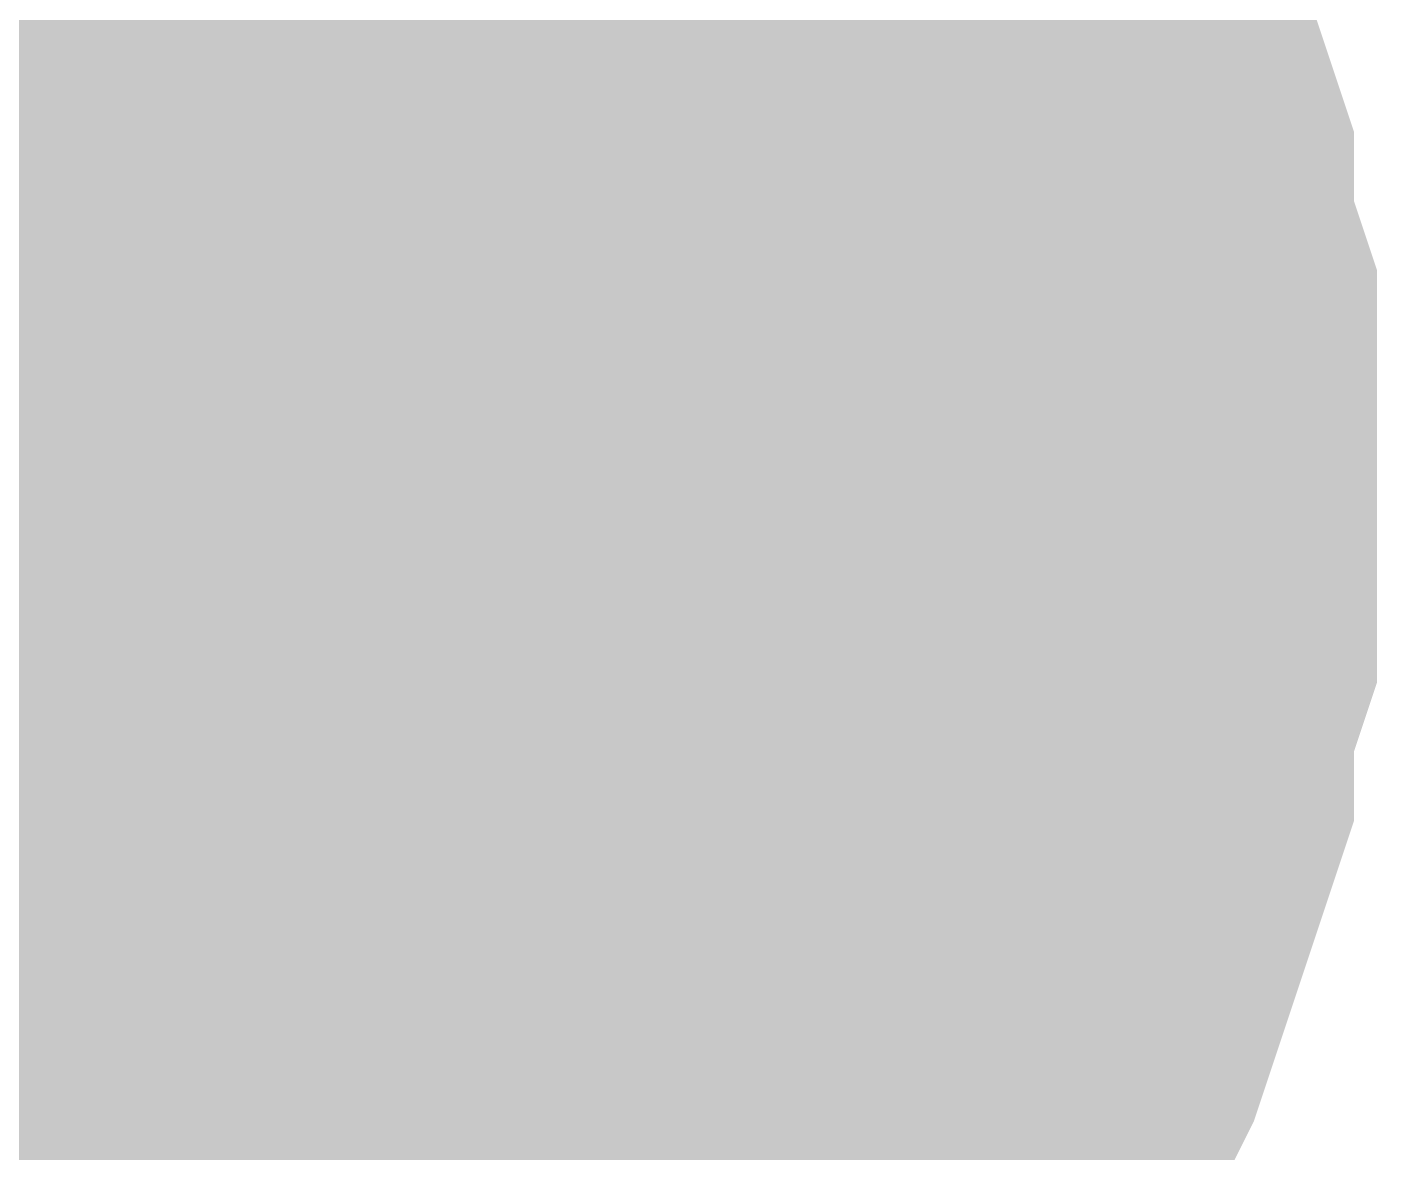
# Model space of a CAD drawing. Header units: inches. Extents: x 0 to 11.5, y 0 to 7.6.
# Drawn here: x 5.25668 to 5.27596, y 4.64011 to 4.65619 of the extents above; entities that cross this region are included whole.
import ezdxf

# ---------------------------------------------------------------- set-up
doc = ezdxf.new("R2010")
doc.units = ezdxf.units.IN
doc.header["$MEASUREMENT"] = 0
doc.layers.add('Sheet', color=255, linetype='Continuous')

msp = doc.modelspace()

# ---------------------------------------------------------------- linework, layer by layer
at = {"layer": 'Sheet'}
msp.add_lwpolyline([(5.24, 4.65, 0.02, 0.02, 1), (5.26, 4.65, 0.02, 0.02, 1)], format="xyseb", close=True, dxfattribs=at)
for points in [[(5.265431, 4.662674, 0.0118, 0.0118, 0), (5.266092, 4.662013, 0.0118, 0.0118, 0), (5.266754, 4.66102, 0.0118, 0.0118, 0), (5.267085, 4.660359, 0.0118, 0.0118, 0), (5.267746, 4.659366, 0.0118, 0.0118, 0), (5.268077, 4.658705, 0.0118, 0.0118, 0), (5.268408, 4.657712, 0.0118, 0.0118, 0), (5.268738, 4.65672, 0.0118, 0.0118, 0), (5.269069, 4.655728, 0.0118, 0.0118, 0), (5.2694, 4.654735, 0.0118, 0.0118, 0), (5.269731, 4.653743, 0.0118, 0.0118, 0), (5.269731, 4.652751, 0.0118, 0.0118, 0), (5.270062, 4.651758, 0.0118, 0.0118, 0), (5.270062, 4.650766, 0.0118, 0.0118, 0), (5.270062, 4.649774, 0.0118, 0.0118, 0)], [(5.265431, 4.662674, 0.0118, 0.0118, 0), (5.266092, 4.662013, 0.0118, 0.0118, 0), (5.266754, 4.66102, 0.0118, 0.0118, 0), (5.267085, 4.660359, 0.0118, 0.0118, 0), (5.267746, 4.659366, 0.0118, 0.0118, 0), (5.268077, 4.658705, 0.0118, 0.0118, 0), (5.268408, 4.657712, 0.0118, 0.0118, 0), (5.268738, 4.65672, 0.0118, 0.0118, 0), (5.269069, 4.655728, 0.0118, 0.0118, 0), (5.2694, 4.654735, 0.0118, 0.0118, 0), (5.269731, 4.653743, 0.0118, 0.0118, 0), (5.269731, 4.652751, 0.0118, 0.0118, 0), (5.270062, 4.651758, 0.0118, 0.0118, 0), (5.270062, 4.650766, 0.0118, 0.0118, 0), (5.270062, 4.649774, 0.0118, 0.0118, 0)], [(5.265431, 4.662674, 0.0118, 0.0118, 0), (5.266092, 4.662013, 0.0118, 0.0118, 0), (5.266754, 4.66102, 0.0118, 0.0118, 0), (5.267085, 4.660359, 0.0118, 0.0118, 0), (5.267746, 4.659366, 0.0118, 0.0118, 0), (5.268077, 4.658705, 0.0118, 0.0118, 0), (5.268408, 4.657712, 0.0118, 0.0118, 0), (5.268738, 4.65672, 0.0118, 0.0118, 0), (5.269069, 4.655728, 0.0118, 0.0118, 0), (5.2694, 4.654735, 0.0118, 0.0118, 0), (5.269731, 4.653743, 0.0118, 0.0118, 0), (5.269731, 4.652751, 0.0118, 0.0118, 0), (5.270062, 4.651758, 0.0118, 0.0118, 0), (5.270062, 4.650766, 0.0118, 0.0118, 0), (5.270062, 4.649774, 0.0118, 0.0118, 0)], [(5.265431, 4.662674, 0.0118, 0.0118, 0), (5.266092, 4.662013, 0.0118, 0.0118, 0), (5.266754, 4.66102, 0.0118, 0.0118, 0), (5.267085, 4.660359, 0.0118, 0.0118, 0), (5.267746, 4.659366, 0.0118, 0.0118, 0), (5.268077, 4.658705, 0.0118, 0.0118, 0), (5.268408, 4.657712, 0.0118, 0.0118, 0), (5.268738, 4.65672, 0.0118, 0.0118, 0), (5.269069, 4.655728, 0.0118, 0.0118, 0), (5.2694, 4.654735, 0.0118, 0.0118, 0), (5.269731, 4.653743, 0.0118, 0.0118, 0), (5.269731, 4.652751, 0.0118, 0.0118, 0), (5.270062, 4.651758, 0.0118, 0.0118, 0), (5.270062, 4.650766, 0.0118, 0.0118, 0), (5.270062, 4.649774, 0.0118, 0.0118, 0)], [(5.265431, 4.662674, 0.0118, 0.0118, 0), (5.266092, 4.662013, 0.0118, 0.0118, 0), (5.266754, 4.66102, 0.0118, 0.0118, 0), (5.267085, 4.660359, 0.0118, 0.0118, 0), (5.267746, 4.659366, 0.0118, 0.0118, 0), (5.268077, 4.658705, 0.0118, 0.0118, 0), (5.268408, 4.657712, 0.0118, 0.0118, 0), (5.268738, 4.65672, 0.0118, 0.0118, 0), (5.269069, 4.655728, 0.0118, 0.0118, 0), (5.2694, 4.654735, 0.0118, 0.0118, 0), (5.269731, 4.653743, 0.0118, 0.0118, 0), (5.269731, 4.652751, 0.0118, 0.0118, 0), (5.270062, 4.651758, 0.0118, 0.0118, 0), (5.270062, 4.650766, 0.0118, 0.0118, 0), (5.270062, 4.649774, 0.0118, 0.0118, 0)], [(5.265431, 4.662674, 0.0118, 0.0118, 0), (5.266092, 4.662013, 0.0118, 0.0118, 0), (5.266754, 4.66102, 0.0118, 0.0118, 0), (5.267085, 4.660359, 0.0118, 0.0118, 0), (5.267746, 4.659366, 0.0118, 0.0118, 0), (5.268077, 4.658705, 0.0118, 0.0118, 0), (5.268408, 4.657712, 0.0118, 0.0118, 0), (5.268738, 4.65672, 0.0118, 0.0118, 0), (5.269069, 4.655728, 0.0118, 0.0118, 0), (5.2694, 4.654735, 0.0118, 0.0118, 0), (5.269731, 4.653743, 0.0118, 0.0118, 0), (5.269731, 4.652751, 0.0118, 0.0118, 0), (5.270062, 4.651758, 0.0118, 0.0118, 0), (5.270062, 4.650766, 0.0118, 0.0118, 0), (5.270062, 4.649774, 0.0118, 0.0118, 0)], [(5.265431, 4.662674, 0.0118, 0.0118, 0), (5.266092, 4.662013, 0.0118, 0.0118, 0), (5.266754, 4.66102, 0.0118, 0.0118, 0), (5.267085, 4.660359, 0.0118, 0.0118, 0), (5.267746, 4.659366, 0.0118, 0.0118, 0), (5.268077, 4.658705, 0.0118, 0.0118, 0), (5.268408, 4.657712, 0.0118, 0.0118, 0), (5.268738, 4.65672, 0.0118, 0.0118, 0), (5.269069, 4.655728, 0.0118, 0.0118, 0), (5.2694, 4.654735, 0.0118, 0.0118, 0), (5.269731, 4.653743, 0.0118, 0.0118, 0), (5.269731, 4.652751, 0.0118, 0.0118, 0), (5.270062, 4.651758, 0.0118, 0.0118, 0), (5.270062, 4.650766, 0.0118, 0.0118, 0), (5.270062, 4.649774, 0.0118, 0.0118, 0)], [(5.268077, 4.658705, 0.0039, 0.0039, 0), (5.268408, 4.657712, 0.0039, 0.0039, 0), (5.268738, 4.65672, 0.0039, 0.0039, 0), (5.269069, 4.655728, 0.0039, 0.0039, 0), (5.2694, 4.654735, 0.0039, 0.0039, 0), (5.269731, 4.653743, 0.0039, 0.0039, 0), (5.269731, 4.652751, 0.0039, 0.0039, 0), (5.270062, 4.651758, 0.0039, 0.0039, 0), (5.270062, 4.650766, 0.0039, 0.0039, 0), (5.270062, 4.649774, 0.0039, 0.0039, 0)], [(5.268077, 4.658705, 0.0039, 0.0039, 0), (5.268408, 4.657712, 0.0039, 0.0039, 0), (5.268738, 4.65672, 0.0039, 0.0039, 0), (5.269069, 4.655728, 0.0039, 0.0039, 0), (5.2694, 4.654735, 0.0039, 0.0039, 0), (5.269731, 4.653743, 0.0039, 0.0039, 0), (5.269731, 4.652751, 0.0039, 0.0039, 0), (5.270062, 4.651758, 0.0039, 0.0039, 0), (5.270062, 4.650766, 0.0039, 0.0039, 0), (5.270062, 4.649774, 0.0039, 0.0039, 0)], [(5.268077, 4.658705, 0.0039, 0.0039, 0), (5.268408, 4.657712, 0.0039, 0.0039, 0), (5.268738, 4.65672, 0.0039, 0.0039, 0), (5.269069, 4.655728, 0.0039, 0.0039, 0), (5.2694, 4.654735, 0.0039, 0.0039, 0), (5.269731, 4.653743, 0.0039, 0.0039, 0), (5.269731, 4.652751, 0.0039, 0.0039, 0), (5.270062, 4.651758, 0.0039, 0.0039, 0), (5.270062, 4.650766, 0.0039, 0.0039, 0), (5.270062, 4.649774, 0.0039, 0.0039, 0)], [(5.268077, 4.658705, 0.0039, 0.0039, 0), (5.268408, 4.657712, 0.0039, 0.0039, 0), (5.268738, 4.65672, 0.0039, 0.0039, 0), (5.269069, 4.655728, 0.0039, 0.0039, 0), (5.2694, 4.654735, 0.0039, 0.0039, 0), (5.269731, 4.653743, 0.0039, 0.0039, 0), (5.269731, 4.652751, 0.0039, 0.0039, 0), (5.270062, 4.651758, 0.0039, 0.0039, 0), (5.270062, 4.650766, 0.0039, 0.0039, 0), (5.270062, 4.649774, 0.0039, 0.0039, 0)], [(5.268077, 4.658705, 0.0039, 0.0039, 0), (5.268408, 4.657712, 0.0039, 0.0039, 0), (5.268738, 4.65672, 0.0039, 0.0039, 0), (5.269069, 4.655728, 0.0039, 0.0039, 0), (5.2694, 4.654735, 0.0039, 0.0039, 0), (5.269731, 4.653743, 0.0039, 0.0039, 0), (5.269731, 4.652751, 0.0039, 0.0039, 0), (5.270062, 4.651758, 0.0039, 0.0039, 0), (5.270062, 4.650766, 0.0039, 0.0039, 0), (5.270062, 4.649774, 0.0039, 0.0039, 0)], [(5.268077, 4.658705, 0.0039, 0.0039, 0), (5.268408, 4.657712, 0.0039, 0.0039, 0), (5.268738, 4.65672, 0.0039, 0.0039, 0), (5.269069, 4.655728, 0.0039, 0.0039, 0), (5.2694, 4.654735, 0.0039, 0.0039, 0), (5.269731, 4.653743, 0.0039, 0.0039, 0), (5.269731, 4.652751, 0.0039, 0.0039, 0), (5.270062, 4.651758, 0.0039, 0.0039, 0), (5.270062, 4.650766, 0.0039, 0.0039, 0), (5.270062, 4.649774, 0.0039, 0.0039, 0)], [(5.268077, 4.658705, 0.0039, 0.0039, 0), (5.268408, 4.657712, 0.0039, 0.0039, 0), (5.268738, 4.65672, 0.0039, 0.0039, 0), (5.269069, 4.655728, 0.0039, 0.0039, 0), (5.2694, 4.654735, 0.0039, 0.0039, 0), (5.269731, 4.653743, 0.0039, 0.0039, 0), (5.269731, 4.652751, 0.0039, 0.0039, 0), (5.270062, 4.651758, 0.0039, 0.0039, 0), (5.270062, 4.650766, 0.0039, 0.0039, 0), (5.270062, 4.649774, 0.0039, 0.0039, 0)], [(5.270062, 4.649774, 0.0118, 0.0118, 0), (5.270062, 4.648781, 0.0118, 0.0118, 0), (5.270062, 4.647789, 0.0118, 0.0118, 0), (5.269731, 4.646797, 0.0118, 0.0118, 0), (5.269731, 4.645804, 0.0118, 0.0118, 0), (5.2694, 4.644812, 0.0118, 0.0118, 0), (5.269069, 4.64382, 0.0118, 0.0118, 0), (5.268738, 4.642827, 0.0118, 0.0118, 0), (5.268408, 4.642166, 0.0118, 0.0118, 0), (5.268077, 4.641173, 0.0118, 0.0118, 0), (5.267746, 4.640181, 0.0118, 0.0118, 0), (5.267085, 4.639519, 0.0118, 0.0118, 0), (5.266754, 4.638858, 0.0118, 0.0118, 0), (5.266092, 4.637866, 0.0118, 0.0118, 0), (5.265431, 4.637204, 0.0118, 0.0118, 0), (5.264769, 4.636542, 0.0118, 0.0118, 0), (5.264108, 4.635881, 0.0118, 0.0118, 0), (5.263446, 4.635219, 0.0118, 0.0118, 0), (5.262785, 4.634558, 0.0118, 0.0118, 0), (5.262123, 4.633896, 0.0118, 0.0118, 0)], [(5.270062, 4.649774, 0.0118, 0.0118, 0), (5.270062, 4.648781, 0.0118, 0.0118, 0), (5.270062, 4.647789, 0.0118, 0.0118, 0), (5.269731, 4.646797, 0.0118, 0.0118, 0), (5.269731, 4.645804, 0.0118, 0.0118, 0), (5.2694, 4.644812, 0.0118, 0.0118, 0), (5.269069, 4.64382, 0.0118, 0.0118, 0), (5.268738, 4.642827, 0.0118, 0.0118, 0), (5.268408, 4.642166, 0.0118, 0.0118, 0), (5.268077, 4.641173, 0.0118, 0.0118, 0), (5.267746, 4.640181, 0.0118, 0.0118, 0), (5.267085, 4.639519, 0.0118, 0.0118, 0), (5.266754, 4.638858, 0.0118, 0.0118, 0), (5.266092, 4.637866, 0.0118, 0.0118, 0), (5.265431, 4.637204, 0.0118, 0.0118, 0), (5.264769, 4.636542, 0.0118, 0.0118, 0), (5.264108, 4.635881, 0.0118, 0.0118, 0), (5.263446, 4.635219, 0.0118, 0.0118, 0), (5.262785, 4.634558, 0.0118, 0.0118, 0), (5.262123, 4.633896, 0.0118, 0.0118, 0)], [(5.270062, 4.649774, 0.0118, 0.0118, 0), (5.270062, 4.648781, 0.0118, 0.0118, 0), (5.270062, 4.647789, 0.0118, 0.0118, 0), (5.269731, 4.646797, 0.0118, 0.0118, 0), (5.269731, 4.645804, 0.0118, 0.0118, 0), (5.2694, 4.644812, 0.0118, 0.0118, 0), (5.269069, 4.64382, 0.0118, 0.0118, 0), (5.268738, 4.642827, 0.0118, 0.0118, 0), (5.268408, 4.642166, 0.0118, 0.0118, 0), (5.268077, 4.641173, 0.0118, 0.0118, 0), (5.267746, 4.640181, 0.0118, 0.0118, 0), (5.267085, 4.639519, 0.0118, 0.0118, 0), (5.266754, 4.638858, 0.0118, 0.0118, 0), (5.266092, 4.637866, 0.0118, 0.0118, 0), (5.265431, 4.637204, 0.0118, 0.0118, 0), (5.264769, 4.636542, 0.0118, 0.0118, 0), (5.264108, 4.635881, 0.0118, 0.0118, 0), (5.263446, 4.635219, 0.0118, 0.0118, 0), (5.262785, 4.634558, 0.0118, 0.0118, 0), (5.262123, 4.633896, 0.0118, 0.0118, 0)], [(5.270062, 4.649774, 0.0118, 0.0118, 0), (5.270062, 4.648781, 0.0118, 0.0118, 0), (5.270062, 4.647789, 0.0118, 0.0118, 0), (5.269731, 4.646797, 0.0118, 0.0118, 0), (5.269731, 4.645804, 0.0118, 0.0118, 0), (5.2694, 4.644812, 0.0118, 0.0118, 0), (5.269069, 4.64382, 0.0118, 0.0118, 0), (5.268738, 4.642827, 0.0118, 0.0118, 0), (5.268408, 4.642166, 0.0118, 0.0118, 0), (5.268077, 4.641173, 0.0118, 0.0118, 0), (5.267746, 4.640181, 0.0118, 0.0118, 0), (5.267085, 4.639519, 0.0118, 0.0118, 0), (5.266754, 4.638858, 0.0118, 0.0118, 0), (5.266092, 4.637866, 0.0118, 0.0118, 0), (5.265431, 4.637204, 0.0118, 0.0118, 0), (5.264769, 4.636542, 0.0118, 0.0118, 0), (5.264108, 4.635881, 0.0118, 0.0118, 0), (5.263446, 4.635219, 0.0118, 0.0118, 0), (5.262785, 4.634558, 0.0118, 0.0118, 0), (5.262123, 4.633896, 0.0118, 0.0118, 0)], [(5.270062, 4.649774, 0.0118, 0.0118, 0), (5.270062, 4.648781, 0.0118, 0.0118, 0), (5.270062, 4.647789, 0.0118, 0.0118, 0), (5.269731, 4.646797, 0.0118, 0.0118, 0), (5.269731, 4.645804, 0.0118, 0.0118, 0), (5.2694, 4.644812, 0.0118, 0.0118, 0), (5.269069, 4.64382, 0.0118, 0.0118, 0), (5.268738, 4.642827, 0.0118, 0.0118, 0), (5.268408, 4.642166, 0.0118, 0.0118, 0), (5.268077, 4.641173, 0.0118, 0.0118, 0), (5.267746, 4.640181, 0.0118, 0.0118, 0), (5.267085, 4.639519, 0.0118, 0.0118, 0), (5.266754, 4.638858, 0.0118, 0.0118, 0), (5.266092, 4.637866, 0.0118, 0.0118, 0), (5.265431, 4.637204, 0.0118, 0.0118, 0), (5.264769, 4.636542, 0.0118, 0.0118, 0), (5.264108, 4.635881, 0.0118, 0.0118, 0), (5.263446, 4.635219, 0.0118, 0.0118, 0), (5.262785, 4.634558, 0.0118, 0.0118, 0), (5.262123, 4.633896, 0.0118, 0.0118, 0)], [(5.270062, 4.649774, 0.0118, 0.0118, 0), (5.270062, 4.648781, 0.0118, 0.0118, 0), (5.270062, 4.647789, 0.0118, 0.0118, 0), (5.269731, 4.646797, 0.0118, 0.0118, 0), (5.269731, 4.645804, 0.0118, 0.0118, 0), (5.2694, 4.644812, 0.0118, 0.0118, 0), (5.269069, 4.64382, 0.0118, 0.0118, 0), (5.268738, 4.642827, 0.0118, 0.0118, 0), (5.268408, 4.642166, 0.0118, 0.0118, 0), (5.268077, 4.641173, 0.0118, 0.0118, 0), (5.267746, 4.640181, 0.0118, 0.0118, 0), (5.267085, 4.639519, 0.0118, 0.0118, 0), (5.266754, 4.638858, 0.0118, 0.0118, 0), (5.266092, 4.637866, 0.0118, 0.0118, 0), (5.265431, 4.637204, 0.0118, 0.0118, 0), (5.264769, 4.636542, 0.0118, 0.0118, 0), (5.264108, 4.635881, 0.0118, 0.0118, 0), (5.263446, 4.635219, 0.0118, 0.0118, 0), (5.262785, 4.634558, 0.0118, 0.0118, 0), (5.262123, 4.633896, 0.0118, 0.0118, 0)], [(5.270062, 4.649774, 0.0118, 0.0118, 0), (5.270062, 4.648781, 0.0118, 0.0118, 0), (5.270062, 4.647789, 0.0118, 0.0118, 0), (5.269731, 4.646797, 0.0118, 0.0118, 0), (5.269731, 4.645804, 0.0118, 0.0118, 0), (5.2694, 4.644812, 0.0118, 0.0118, 0), (5.269069, 4.64382, 0.0118, 0.0118, 0), (5.268738, 4.642827, 0.0118, 0.0118, 0), (5.268408, 4.642166, 0.0118, 0.0118, 0), (5.268077, 4.641173, 0.0118, 0.0118, 0), (5.267746, 4.640181, 0.0118, 0.0118, 0), (5.267085, 4.639519, 0.0118, 0.0118, 0), (5.266754, 4.638858, 0.0118, 0.0118, 0), (5.266092, 4.637866, 0.0118, 0.0118, 0), (5.265431, 4.637204, 0.0118, 0.0118, 0), (5.264769, 4.636542, 0.0118, 0.0118, 0), (5.264108, 4.635881, 0.0118, 0.0118, 0), (5.263446, 4.635219, 0.0118, 0.0118, 0), (5.262785, 4.634558, 0.0118, 0.0118, 0), (5.262123, 4.633896, 0.0118, 0.0118, 0)], [(5.270062, 4.649774, 0.0118, 0.0118, 0), (5.270062, 4.649774, 0.0118, 0.0118, 0), (5.270062, 4.649774, 0.0118, 0.0118, 0), (5.270062, 4.649774, 0.0118, 0.0118, 0), (5.270062, 4.649774, 0.0118, 0.0118, 0), (5.270062, 4.649774, 0.0118, 0.0118, 0), (5.270062, 4.649774, 0.0118, 0.0118, 0), (5.270062, 4.649774, 0.0118, 0.0118, 0), (5.270062, 4.649774, 0.0118, 0.0118, 0), (5.270062, 4.649774, 0.0118, 0.0118, 0), (5.270062, 4.649774, 0.0118, 0.0118, 0), (5.270062, 4.649774, 0.0118, 0.0118, 0), (5.270062, 4.649774, 0.0118, 0.0118, 0), (5.270062, 4.649774, 0.0118, 0.0118, 0), (5.270062, 4.649774, 0.0118, 0.0118, 0), (5.270062, 4.649774, 0.0118, 0.0118, 0), (5.270062, 4.649774, 0.0118, 0.0118, 0), (5.270062, 4.649774, 0.0118, 0.0118, 0), (5.270062, 4.649774, 0.0118, 0.0118, 0), (5.270062, 4.649774, 0.0118, 0.0118, 0), (5.270062, 4.649774, 0.0118, 0.0118, 0), (5.270062, 4.649774, 0.0118, 0.0118, 0), (5.270062, 4.649774, 0.0118, 0.0118, 0), (5.270062, 4.649774, 0.0118, 0.0118, 0), (5.270062, 4.649774, 0.0118, 0.0118, 0), (5.270062, 4.649774, 0.0118, 0.0118, 0), (5.270062, 4.649774, 0.0118, 0.0118, 0), (5.270062, 4.649774, 0.0118, 0.0118, 0), (5.270062, 4.649774, 0.0118, 0.0118, 0), (5.270062, 4.649774, 0.0118, 0.0118, 0), (5.270062, 4.649774, 0.0118, 0.0118, 0), (5.270062, 4.649774, 0.0118, 0.0118, 0), (5.270062, 4.649774, 0.0118, 0.0118, 0)], [(5.270062, 4.649774, 0.0118, 0.0118, 0), (5.270062, 4.649774, 0.0118, 0.0118, 0)], [(5.270062, 4.649774, 0.0118, 0.0118, 0), (5.270062, 4.649774, 0.0118, 0.0118, 0), (5.270062, 4.649774, 0.0118, 0.0118, 0), (5.270062, 4.649774, 0.0118, 0.0118, 0), (5.270062, 4.649774, 0.0118, 0.0118, 0), (5.270062, 4.649774, 0.0118, 0.0118, 0), (5.270062, 4.649774, 0.0118, 0.0118, 0), (5.270062, 4.649774, 0.0118, 0.0118, 0), (5.270062, 4.649774, 0.0118, 0.0118, 0), (5.270062, 4.649774, 0.0118, 0.0118, 0), (5.270062, 4.649774, 0.0118, 0.0118, 0), (5.270062, 4.649774, 0.0118, 0.0118, 0), (5.270062, 4.649774, 0.0118, 0.0118, 0), (5.270062, 4.649774, 0.0118, 0.0118, 0), (5.270062, 4.649774, 0.0118, 0.0118, 0), (5.270062, 4.649774, 0.0118, 0.0118, 0), (5.270062, 4.649774, 0.0118, 0.0118, 0), (5.270062, 4.649774, 0.0118, 0.0118, 0), (5.270062, 4.649774, 0.0118, 0.0118, 0), (5.270062, 4.649774, 0.0118, 0.0118, 0), (5.270062, 4.649774, 0.0118, 0.0118, 0), (5.270062, 4.649774, 0.0118, 0.0118, 0), (5.270062, 4.649774, 0.0118, 0.0118, 0), (5.270062, 4.649774, 0.0118, 0.0118, 0), (5.270062, 4.649774, 0.0118, 0.0118, 0), (5.270062, 4.649774, 0.0118, 0.0118, 0), (5.270062, 4.649774, 0.0118, 0.0118, 0), (5.270062, 4.649774, 0.0118, 0.0118, 0), (5.270062, 4.649774, 0.0118, 0.0118, 0), (5.270062, 4.649774, 0.0118, 0.0118, 0), (5.270062, 4.649774, 0.0118, 0.0118, 0), (5.270062, 4.649774, 0.0118, 0.0118, 0), (5.270062, 4.649774, 0.0118, 0.0118, 0)], [(5.270062, 4.649774, 0.0118, 0.0118, 0), (5.270062, 4.649774, 0.0118, 0.0118, 0)], [(5.270062, 4.649774, 0.0118, 0.0118, 0), (5.270062, 4.649774, 0.0118, 0.0118, 0), (5.270062, 4.649774, 0.0118, 0.0118, 0), (5.270062, 4.649774, 0.0118, 0.0118, 0), (5.270062, 4.649774, 0.0118, 0.0118, 0), (5.270062, 4.649774, 0.0118, 0.0118, 0), (5.270062, 4.649774, 0.0118, 0.0118, 0), (5.270062, 4.649774, 0.0118, 0.0118, 0), (5.270062, 4.649774, 0.0118, 0.0118, 0), (5.270062, 4.649774, 0.0118, 0.0118, 0), (5.270062, 4.649774, 0.0118, 0.0118, 0), (5.270062, 4.649774, 0.0118, 0.0118, 0), (5.270062, 4.649774, 0.0118, 0.0118, 0), (5.270062, 4.649774, 0.0118, 0.0118, 0), (5.270062, 4.649774, 0.0118, 0.0118, 0), (5.270062, 4.649774, 0.0118, 0.0118, 0), (5.270062, 4.649774, 0.0118, 0.0118, 0), (5.270062, 4.649774, 0.0118, 0.0118, 0), (5.270062, 4.649774, 0.0118, 0.0118, 0), (5.270062, 4.649774, 0.0118, 0.0118, 0), (5.270062, 4.649774, 0.0118, 0.0118, 0), (5.270062, 4.649774, 0.0118, 0.0118, 0), (5.270062, 4.649774, 0.0118, 0.0118, 0), (5.270062, 4.649774, 0.0118, 0.0118, 0), (5.270062, 4.649774, 0.0118, 0.0118, 0), (5.270062, 4.649774, 0.0118, 0.0118, 0), (5.270062, 4.649774, 0.0118, 0.0118, 0), (5.270062, 4.649774, 0.0118, 0.0118, 0), (5.270062, 4.649774, 0.0118, 0.0118, 0), (5.270062, 4.649774, 0.0118, 0.0118, 0), (5.270062, 4.649774, 0.0118, 0.0118, 0), (5.270062, 4.649774, 0.0118, 0.0118, 0), (5.270062, 4.649774, 0.0118, 0.0118, 0)], [(5.270062, 4.649774, 0.0118, 0.0118, 0), (5.270062, 4.649774, 0.0118, 0.0118, 0)], [(5.270062, 4.649774, 0.0118, 0.0118, 0), (5.270062, 4.649774, 0.0118, 0.0118, 0), (5.270062, 4.649774, 0.0118, 0.0118, 0), (5.270062, 4.649774, 0.0118, 0.0118, 0), (5.270062, 4.649774, 0.0118, 0.0118, 0), (5.270062, 4.649774, 0.0118, 0.0118, 0), (5.270062, 4.649774, 0.0118, 0.0118, 0), (5.270062, 4.649774, 0.0118, 0.0118, 0), (5.270062, 4.649774, 0.0118, 0.0118, 0), (5.270062, 4.649774, 0.0118, 0.0118, 0), (5.270062, 4.649774, 0.0118, 0.0118, 0), (5.270062, 4.649774, 0.0118, 0.0118, 0), (5.270062, 4.649774, 0.0118, 0.0118, 0), (5.270062, 4.649774, 0.0118, 0.0118, 0), (5.270062, 4.649774, 0.0118, 0.0118, 0), (5.270062, 4.649774, 0.0118, 0.0118, 0), (5.270062, 4.649774, 0.0118, 0.0118, 0), (5.270062, 4.649774, 0.0118, 0.0118, 0), (5.270062, 4.649774, 0.0118, 0.0118, 0), (5.270062, 4.649774, 0.0118, 0.0118, 0), (5.270062, 4.649774, 0.0118, 0.0118, 0), (5.270062, 4.649774, 0.0118, 0.0118, 0), (5.270062, 4.649774, 0.0118, 0.0118, 0), (5.270062, 4.649774, 0.0118, 0.0118, 0), (5.270062, 4.649774, 0.0118, 0.0118, 0), (5.270062, 4.649774, 0.0118, 0.0118, 0), (5.270062, 4.649774, 0.0118, 0.0118, 0), (5.270062, 4.649774, 0.0118, 0.0118, 0), (5.270062, 4.649774, 0.0118, 0.0118, 0), (5.270062, 4.649774, 0.0118, 0.0118, 0), (5.270062, 4.649774, 0.0118, 0.0118, 0), (5.270062, 4.649774, 0.0118, 0.0118, 0), (5.270062, 4.649774, 0.0118, 0.0118, 0)], [(5.270062, 4.649774, 0.0118, 0.0118, 0), (5.270062, 4.649774, 0.0118, 0.0118, 0)], [(5.270062, 4.649774, 0.0118, 0.0118, 0), (5.270062, 4.649774, 0.0118, 0.0118, 0), (5.270062, 4.649774, 0.0118, 0.0118, 0), (5.270062, 4.649774, 0.0118, 0.0118, 0), (5.270062, 4.649774, 0.0118, 0.0118, 0), (5.270062, 4.649774, 0.0118, 0.0118, 0), (5.270062, 4.649774, 0.0118, 0.0118, 0), (5.270062, 4.649774, 0.0118, 0.0118, 0), (5.270062, 4.649774, 0.0118, 0.0118, 0), (5.270062, 4.649774, 0.0118, 0.0118, 0), (5.270062, 4.649774, 0.0118, 0.0118, 0), (5.270062, 4.649774, 0.0118, 0.0118, 0), (5.270062, 4.649774, 0.0118, 0.0118, 0), (5.270062, 4.649774, 0.0118, 0.0118, 0), (5.270062, 4.649774, 0.0118, 0.0118, 0), (5.270062, 4.649774, 0.0118, 0.0118, 0), (5.270062, 4.649774, 0.0118, 0.0118, 0), (5.270062, 4.649774, 0.0118, 0.0118, 0), (5.270062, 4.649774, 0.0118, 0.0118, 0), (5.270062, 4.649774, 0.0118, 0.0118, 0), (5.270062, 4.649774, 0.0118, 0.0118, 0), (5.270062, 4.649774, 0.0118, 0.0118, 0), (5.270062, 4.649774, 0.0118, 0.0118, 0), (5.270062, 4.649774, 0.0118, 0.0118, 0), (5.270062, 4.649774, 0.0118, 0.0118, 0), (5.270062, 4.649774, 0.0118, 0.0118, 0), (5.270062, 4.649774, 0.0118, 0.0118, 0), (5.270062, 4.649774, 0.0118, 0.0118, 0), (5.270062, 4.649774, 0.0118, 0.0118, 0), (5.270062, 4.649774, 0.0118, 0.0118, 0), (5.270062, 4.649774, 0.0118, 0.0118, 0), (5.270062, 4.649774, 0.0118, 0.0118, 0), (5.270062, 4.649774, 0.0118, 0.0118, 0)], [(5.270062, 4.649774, 0.0118, 0.0118, 0), (5.270062, 4.649774, 0.0118, 0.0118, 0)], [(5.270062, 4.649774, 0.0118, 0.0118, 0), (5.270062, 4.649774, 0.0118, 0.0118, 0), (5.270062, 4.649774, 0.0118, 0.0118, 0), (5.270062, 4.649774, 0.0118, 0.0118, 0), (5.270062, 4.649774, 0.0118, 0.0118, 0), (5.270062, 4.649774, 0.0118, 0.0118, 0), (5.270062, 4.649774, 0.0118, 0.0118, 0), (5.270062, 4.649774, 0.0118, 0.0118, 0), (5.270062, 4.649774, 0.0118, 0.0118, 0), (5.270062, 4.649774, 0.0118, 0.0118, 0), (5.270062, 4.649774, 0.0118, 0.0118, 0), (5.270062, 4.649774, 0.0118, 0.0118, 0), (5.270062, 4.649774, 0.0118, 0.0118, 0), (5.270062, 4.649774, 0.0118, 0.0118, 0), (5.270062, 4.649774, 0.0118, 0.0118, 0), (5.270062, 4.649774, 0.0118, 0.0118, 0), (5.270062, 4.649774, 0.0118, 0.0118, 0), (5.270062, 4.649774, 0.0118, 0.0118, 0), (5.270062, 4.649774, 0.0118, 0.0118, 0), (5.270062, 4.649774, 0.0118, 0.0118, 0), (5.270062, 4.649774, 0.0118, 0.0118, 0), (5.270062, 4.649774, 0.0118, 0.0118, 0), (5.270062, 4.649774, 0.0118, 0.0118, 0), (5.270062, 4.649774, 0.0118, 0.0118, 0), (5.270062, 4.649774, 0.0118, 0.0118, 0), (5.270062, 4.649774, 0.0118, 0.0118, 0), (5.270062, 4.649774, 0.0118, 0.0118, 0), (5.270062, 4.649774, 0.0118, 0.0118, 0), (5.270062, 4.649774, 0.0118, 0.0118, 0), (5.270062, 4.649774, 0.0118, 0.0118, 0), (5.270062, 4.649774, 0.0118, 0.0118, 0), (5.270062, 4.649774, 0.0118, 0.0118, 0), (5.270062, 4.649774, 0.0118, 0.0118, 0)], [(5.270062, 4.649774, 0.0118, 0.0118, 0), (5.270062, 4.649774, 0.0118, 0.0118, 0)], [(5.270062, 4.649774, 0.0118, 0.0118, 0), (5.270062, 4.649774, 0.0118, 0.0118, 0), (5.270062, 4.649774, 0.0118, 0.0118, 0), (5.270062, 4.649774, 0.0118, 0.0118, 0), (5.270062, 4.649774, 0.0118, 0.0118, 0), (5.270062, 4.649774, 0.0118, 0.0118, 0), (5.270062, 4.649774, 0.0118, 0.0118, 0), (5.270062, 4.649774, 0.0118, 0.0118, 0), (5.270062, 4.649774, 0.0118, 0.0118, 0), (5.270062, 4.649774, 0.0118, 0.0118, 0), (5.270062, 4.649774, 0.0118, 0.0118, 0), (5.270062, 4.649774, 0.0118, 0.0118, 0), (5.270062, 4.649774, 0.0118, 0.0118, 0), (5.270062, 4.649774, 0.0118, 0.0118, 0), (5.270062, 4.649774, 0.0118, 0.0118, 0), (5.270062, 4.649774, 0.0118, 0.0118, 0), (5.270062, 4.649774, 0.0118, 0.0118, 0), (5.270062, 4.649774, 0.0118, 0.0118, 0), (5.270062, 4.649774, 0.0118, 0.0118, 0), (5.270062, 4.649774, 0.0118, 0.0118, 0), (5.270062, 4.649774, 0.0118, 0.0118, 0), (5.270062, 4.649774, 0.0118, 0.0118, 0), (5.270062, 4.649774, 0.0118, 0.0118, 0), (5.270062, 4.649774, 0.0118, 0.0118, 0), (5.270062, 4.649774, 0.0118, 0.0118, 0), (5.270062, 4.649774, 0.0118, 0.0118, 0), (5.270062, 4.649774, 0.0118, 0.0118, 0), (5.270062, 4.649774, 0.0118, 0.0118, 0), (5.270062, 4.649774, 0.0118, 0.0118, 0), (5.270062, 4.649774, 0.0118, 0.0118, 0), (5.270062, 4.649774, 0.0118, 0.0118, 0), (5.270062, 4.649774, 0.0118, 0.0118, 0), (5.270062, 4.649774, 0.0118, 0.0118, 0)], [(5.270062, 4.649774, 0.0118, 0.0118, 0), (5.270062, 4.649774, 0.0118, 0.0118, 0)], [(5.270062, 4.649774, 0.0039, 0.0039, 0), (5.270062, 4.648781, 0.0039, 0.0039, 0), (5.270062, 4.647789, 0.0039, 0.0039, 0), (5.269731, 4.646797, 0.0039, 0.0039, 0), (5.269731, 4.645804, 0.0039, 0.0039, 0), (5.2694, 4.644812, 0.0039, 0.0039, 0), (5.269069, 4.64382, 0.0039, 0.0039, 0), (5.268738, 4.642827, 0.0039, 0.0039, 0), (5.268408, 4.642166, 0.0039, 0.0039, 0), (5.268077, 4.641173, 0.0039, 0.0039, 0), (5.267746, 4.640181, 0.0039, 0.0039, 0), (5.267085, 4.639519, 0.0039, 0.0039, 0), (5.266754, 4.638858, 0.0039, 0.0039, 0), (5.266092, 4.637866, 0.0039, 0.0039, 0)], [(5.270062, 4.649774, 0.0039, 0.0039, 0), (5.270062, 4.648781, 0.0039, 0.0039, 0), (5.270062, 4.647789, 0.0039, 0.0039, 0), (5.269731, 4.646797, 0.0039, 0.0039, 0), (5.269731, 4.645804, 0.0039, 0.0039, 0), (5.2694, 4.644812, 0.0039, 0.0039, 0), (5.269069, 4.64382, 0.0039, 0.0039, 0), (5.268738, 4.642827, 0.0039, 0.0039, 0), (5.268408, 4.642166, 0.0039, 0.0039, 0), (5.268077, 4.641173, 0.0039, 0.0039, 0), (5.267746, 4.640181, 0.0039, 0.0039, 0), (5.267085, 4.639519, 0.0039, 0.0039, 0), (5.266754, 4.638858, 0.0039, 0.0039, 0), (5.266092, 4.637866, 0.0039, 0.0039, 0)], [(5.270062, 4.649774, 0.0039, 0.0039, 0), (5.270062, 4.648781, 0.0039, 0.0039, 0), (5.270062, 4.647789, 0.0039, 0.0039, 0), (5.269731, 4.646797, 0.0039, 0.0039, 0), (5.269731, 4.645804, 0.0039, 0.0039, 0), (5.2694, 4.644812, 0.0039, 0.0039, 0), (5.269069, 4.64382, 0.0039, 0.0039, 0), (5.268738, 4.642827, 0.0039, 0.0039, 0), (5.268408, 4.642166, 0.0039, 0.0039, 0), (5.268077, 4.641173, 0.0039, 0.0039, 0), (5.267746, 4.640181, 0.0039, 0.0039, 0), (5.267085, 4.639519, 0.0039, 0.0039, 0), (5.266754, 4.638858, 0.0039, 0.0039, 0), (5.266092, 4.637866, 0.0039, 0.0039, 0)], [(5.270062, 4.649774, 0.0039, 0.0039, 0), (5.270062, 4.648781, 0.0039, 0.0039, 0), (5.270062, 4.647789, 0.0039, 0.0039, 0), (5.269731, 4.646797, 0.0039, 0.0039, 0), (5.269731, 4.645804, 0.0039, 0.0039, 0), (5.2694, 4.644812, 0.0039, 0.0039, 0), (5.269069, 4.64382, 0.0039, 0.0039, 0), (5.268738, 4.642827, 0.0039, 0.0039, 0), (5.268408, 4.642166, 0.0039, 0.0039, 0), (5.268077, 4.641173, 0.0039, 0.0039, 0), (5.267746, 4.640181, 0.0039, 0.0039, 0), (5.267085, 4.639519, 0.0039, 0.0039, 0), (5.266754, 4.638858, 0.0039, 0.0039, 0), (5.266092, 4.637866, 0.0039, 0.0039, 0)], [(5.270062, 4.649774, 0.0039, 0.0039, 0), (5.270062, 4.648781, 0.0039, 0.0039, 0), (5.270062, 4.647789, 0.0039, 0.0039, 0), (5.269731, 4.646797, 0.0039, 0.0039, 0), (5.269731, 4.645804, 0.0039, 0.0039, 0), (5.2694, 4.644812, 0.0039, 0.0039, 0), (5.269069, 4.64382, 0.0039, 0.0039, 0), (5.268738, 4.642827, 0.0039, 0.0039, 0), (5.268408, 4.642166, 0.0039, 0.0039, 0), (5.268077, 4.641173, 0.0039, 0.0039, 0), (5.267746, 4.640181, 0.0039, 0.0039, 0), (5.267085, 4.639519, 0.0039, 0.0039, 0), (5.266754, 4.638858, 0.0039, 0.0039, 0), (5.266092, 4.637866, 0.0039, 0.0039, 0)], [(5.270062, 4.649774, 0.0039, 0.0039, 0), (5.270062, 4.648781, 0.0039, 0.0039, 0), (5.270062, 4.647789, 0.0039, 0.0039, 0), (5.269731, 4.646797, 0.0039, 0.0039, 0), (5.269731, 4.645804, 0.0039, 0.0039, 0), (5.2694, 4.644812, 0.0039, 0.0039, 0), (5.269069, 4.64382, 0.0039, 0.0039, 0), (5.268738, 4.642827, 0.0039, 0.0039, 0), (5.268408, 4.642166, 0.0039, 0.0039, 0), (5.268077, 4.641173, 0.0039, 0.0039, 0), (5.267746, 4.640181, 0.0039, 0.0039, 0), (5.267085, 4.639519, 0.0039, 0.0039, 0), (5.266754, 4.638858, 0.0039, 0.0039, 0), (5.266092, 4.637866, 0.0039, 0.0039, 0)], [(5.270062, 4.649774, 0.0039, 0.0039, 0), (5.270062, 4.648781, 0.0039, 0.0039, 0), (5.270062, 4.647789, 0.0039, 0.0039, 0), (5.269731, 4.646797, 0.0039, 0.0039, 0), (5.269731, 4.645804, 0.0039, 0.0039, 0), (5.2694, 4.644812, 0.0039, 0.0039, 0), (5.269069, 4.64382, 0.0039, 0.0039, 0), (5.268738, 4.642827, 0.0039, 0.0039, 0), (5.268408, 4.642166, 0.0039, 0.0039, 0), (5.268077, 4.641173, 0.0039, 0.0039, 0), (5.267746, 4.640181, 0.0039, 0.0039, 0), (5.267085, 4.639519, 0.0039, 0.0039, 0), (5.266754, 4.638858, 0.0039, 0.0039, 0), (5.266092, 4.637866, 0.0039, 0.0039, 0)], [(5.270062, 4.649774, 0.0039, 0.0039, 0), (5.270062, 4.649774, 0.0039, 0.0039, 0), (5.270062, 4.649774, 0.0039, 0.0039, 0), (5.270062, 4.649774, 0.0039, 0.0039, 0), (5.270062, 4.649774, 0.0039, 0.0039, 0), (5.270062, 4.649774, 0.0039, 0.0039, 0), (5.270062, 4.649774, 0.0039, 0.0039, 0), (5.270062, 4.649774, 0.0039, 0.0039, 0), (5.270062, 4.649774, 0.0039, 0.0039, 0), (5.270062, 4.649774, 0.0039, 0.0039, 0), (5.270062, 4.649774, 0.0039, 0.0039, 0), (5.270062, 4.649774, 0.0039, 0.0039, 0), (5.270062, 4.649774, 0.0039, 0.0039, 0), (5.270062, 4.649774, 0.0039, 0.0039, 0), (5.270062, 4.649774, 0.0039, 0.0039, 0), (5.270062, 4.649774, 0.0039, 0.0039, 0), (5.270062, 4.649774, 0.0039, 0.0039, 0), (5.270062, 4.649774, 0.0039, 0.0039, 0), (5.270062, 4.649774, 0.0039, 0.0039, 0), (5.270062, 4.649774, 0.0039, 0.0039, 0), (5.270062, 4.649774, 0.0039, 0.0039, 0), (5.270062, 4.649774, 0.0039, 0.0039, 0), (5.270062, 4.649774, 0.0039, 0.0039, 0), (5.270062, 4.649774, 0.0039, 0.0039, 0), (5.270062, 4.649774, 0.0039, 0.0039, 0), (5.270062, 4.649774, 0.0039, 0.0039, 0), (5.270062, 4.649774, 0.0039, 0.0039, 0), (5.270062, 4.649774, 0.0039, 0.0039, 0), (5.270062, 4.649774, 0.0039, 0.0039, 0), (5.270062, 4.649774, 0.0039, 0.0039, 0), (5.270062, 4.649774, 0.0039, 0.0039, 0), (5.270062, 4.649774, 0.0039, 0.0039, 0), (5.270062, 4.649774, 0.0039, 0.0039, 0)], [(5.270062, 4.649774, 0.0039, 0.0039, 0), (5.270062, 4.649774, 0.0039, 0.0039, 0)], [(5.270062, 4.649774, 0.0039, 0.0039, 0), (5.270062, 4.649774, 0.0039, 0.0039, 0), (5.270062, 4.649774, 0.0039, 0.0039, 0), (5.270062, 4.649774, 0.0039, 0.0039, 0), (5.270062, 4.649774, 0.0039, 0.0039, 0), (5.270062, 4.649774, 0.0039, 0.0039, 0), (5.270062, 4.649774, 0.0039, 0.0039, 0), (5.270062, 4.649774, 0.0039, 0.0039, 0), (5.270062, 4.649774, 0.0039, 0.0039, 0), (5.270062, 4.649774, 0.0039, 0.0039, 0), (5.270062, 4.649774, 0.0039, 0.0039, 0), (5.270062, 4.649774, 0.0039, 0.0039, 0), (5.270062, 4.649774, 0.0039, 0.0039, 0), (5.270062, 4.649774, 0.0039, 0.0039, 0), (5.270062, 4.649774, 0.0039, 0.0039, 0), (5.270062, 4.649774, 0.0039, 0.0039, 0), (5.270062, 4.649774, 0.0039, 0.0039, 0), (5.270062, 4.649774, 0.0039, 0.0039, 0), (5.270062, 4.649774, 0.0039, 0.0039, 0), (5.270062, 4.649774, 0.0039, 0.0039, 0), (5.270062, 4.649774, 0.0039, 0.0039, 0), (5.270062, 4.649774, 0.0039, 0.0039, 0), (5.270062, 4.649774, 0.0039, 0.0039, 0), (5.270062, 4.649774, 0.0039, 0.0039, 0), (5.270062, 4.649774, 0.0039, 0.0039, 0), (5.270062, 4.649774, 0.0039, 0.0039, 0), (5.270062, 4.649774, 0.0039, 0.0039, 0), (5.270062, 4.649774, 0.0039, 0.0039, 0), (5.270062, 4.649774, 0.0039, 0.0039, 0), (5.270062, 4.649774, 0.0039, 0.0039, 0), (5.270062, 4.649774, 0.0039, 0.0039, 0), (5.270062, 4.649774, 0.0039, 0.0039, 0), (5.270062, 4.649774, 0.0039, 0.0039, 0)], [(5.270062, 4.649774, 0.0039, 0.0039, 0), (5.270062, 4.649774, 0.0039, 0.0039, 0)], [(5.270062, 4.649774, 0.0039, 0.0039, 0), (5.270062, 4.649774, 0.0039, 0.0039, 0), (5.270062, 4.649774, 0.0039, 0.0039, 0), (5.270062, 4.649774, 0.0039, 0.0039, 0), (5.270062, 4.649774, 0.0039, 0.0039, 0), (5.270062, 4.649774, 0.0039, 0.0039, 0), (5.270062, 4.649774, 0.0039, 0.0039, 0), (5.270062, 4.649774, 0.0039, 0.0039, 0), (5.270062, 4.649774, 0.0039, 0.0039, 0), (5.270062, 4.649774, 0.0039, 0.0039, 0), (5.270062, 4.649774, 0.0039, 0.0039, 0), (5.270062, 4.649774, 0.0039, 0.0039, 0), (5.270062, 4.649774, 0.0039, 0.0039, 0), (5.270062, 4.649774, 0.0039, 0.0039, 0), (5.270062, 4.649774, 0.0039, 0.0039, 0), (5.270062, 4.649774, 0.0039, 0.0039, 0), (5.270062, 4.649774, 0.0039, 0.0039, 0), (5.270062, 4.649774, 0.0039, 0.0039, 0), (5.270062, 4.649774, 0.0039, 0.0039, 0), (5.270062, 4.649774, 0.0039, 0.0039, 0), (5.270062, 4.649774, 0.0039, 0.0039, 0), (5.270062, 4.649774, 0.0039, 0.0039, 0), (5.270062, 4.649774, 0.0039, 0.0039, 0), (5.270062, 4.649774, 0.0039, 0.0039, 0), (5.270062, 4.649774, 0.0039, 0.0039, 0), (5.270062, 4.649774, 0.0039, 0.0039, 0), (5.270062, 4.649774, 0.0039, 0.0039, 0), (5.270062, 4.649774, 0.0039, 0.0039, 0), (5.270062, 4.649774, 0.0039, 0.0039, 0), (5.270062, 4.649774, 0.0039, 0.0039, 0), (5.270062, 4.649774, 0.0039, 0.0039, 0), (5.270062, 4.649774, 0.0039, 0.0039, 0), (5.270062, 4.649774, 0.0039, 0.0039, 0)], [(5.270062, 4.649774, 0.0039, 0.0039, 0), (5.270062, 4.649774, 0.0039, 0.0039, 0)], [(5.270062, 4.649774, 0.0039, 0.0039, 0), (5.270062, 4.649774, 0.0039, 0.0039, 0), (5.270062, 4.649774, 0.0039, 0.0039, 0), (5.270062, 4.649774, 0.0039, 0.0039, 0), (5.270062, 4.649774, 0.0039, 0.0039, 0), (5.270062, 4.649774, 0.0039, 0.0039, 0), (5.270062, 4.649774, 0.0039, 0.0039, 0), (5.270062, 4.649774, 0.0039, 0.0039, 0), (5.270062, 4.649774, 0.0039, 0.0039, 0), (5.270062, 4.649774, 0.0039, 0.0039, 0), (5.270062, 4.649774, 0.0039, 0.0039, 0), (5.270062, 4.649774, 0.0039, 0.0039, 0), (5.270062, 4.649774, 0.0039, 0.0039, 0), (5.270062, 4.649774, 0.0039, 0.0039, 0), (5.270062, 4.649774, 0.0039, 0.0039, 0), (5.270062, 4.649774, 0.0039, 0.0039, 0), (5.270062, 4.649774, 0.0039, 0.0039, 0), (5.270062, 4.649774, 0.0039, 0.0039, 0), (5.270062, 4.649774, 0.0039, 0.0039, 0), (5.270062, 4.649774, 0.0039, 0.0039, 0), (5.270062, 4.649774, 0.0039, 0.0039, 0), (5.270062, 4.649774, 0.0039, 0.0039, 0), (5.270062, 4.649774, 0.0039, 0.0039, 0), (5.270062, 4.649774, 0.0039, 0.0039, 0), (5.270062, 4.649774, 0.0039, 0.0039, 0), (5.270062, 4.649774, 0.0039, 0.0039, 0), (5.270062, 4.649774, 0.0039, 0.0039, 0), (5.270062, 4.649774, 0.0039, 0.0039, 0), (5.270062, 4.649774, 0.0039, 0.0039, 0), (5.270062, 4.649774, 0.0039, 0.0039, 0), (5.270062, 4.649774, 0.0039, 0.0039, 0), (5.270062, 4.649774, 0.0039, 0.0039, 0), (5.270062, 4.649774, 0.0039, 0.0039, 0)], [(5.270062, 4.649774, 0.0039, 0.0039, 0), (5.270062, 4.649774, 0.0039, 0.0039, 0)], [(5.270062, 4.649774, 0.0039, 0.0039, 0), (5.270062, 4.649774, 0.0039, 0.0039, 0), (5.270062, 4.649774, 0.0039, 0.0039, 0), (5.270062, 4.649774, 0.0039, 0.0039, 0), (5.270062, 4.649774, 0.0039, 0.0039, 0), (5.270062, 4.649774, 0.0039, 0.0039, 0), (5.270062, 4.649774, 0.0039, 0.0039, 0), (5.270062, 4.649774, 0.0039, 0.0039, 0), (5.270062, 4.649774, 0.0039, 0.0039, 0), (5.270062, 4.649774, 0.0039, 0.0039, 0), (5.270062, 4.649774, 0.0039, 0.0039, 0), (5.270062, 4.649774, 0.0039, 0.0039, 0), (5.270062, 4.649774, 0.0039, 0.0039, 0), (5.270062, 4.649774, 0.0039, 0.0039, 0), (5.270062, 4.649774, 0.0039, 0.0039, 0), (5.270062, 4.649774, 0.0039, 0.0039, 0), (5.270062, 4.649774, 0.0039, 0.0039, 0), (5.270062, 4.649774, 0.0039, 0.0039, 0), (5.270062, 4.649774, 0.0039, 0.0039, 0), (5.270062, 4.649774, 0.0039, 0.0039, 0), (5.270062, 4.649774, 0.0039, 0.0039, 0), (5.270062, 4.649774, 0.0039, 0.0039, 0), (5.270062, 4.649774, 0.0039, 0.0039, 0), (5.270062, 4.649774, 0.0039, 0.0039, 0), (5.270062, 4.649774, 0.0039, 0.0039, 0), (5.270062, 4.649774, 0.0039, 0.0039, 0), (5.270062, 4.649774, 0.0039, 0.0039, 0), (5.270062, 4.649774, 0.0039, 0.0039, 0), (5.270062, 4.649774, 0.0039, 0.0039, 0), (5.270062, 4.649774, 0.0039, 0.0039, 0), (5.270062, 4.649774, 0.0039, 0.0039, 0), (5.270062, 4.649774, 0.0039, 0.0039, 0), (5.270062, 4.649774, 0.0039, 0.0039, 0)], [(5.270062, 4.649774, 0.0039, 0.0039, 0), (5.270062, 4.649774, 0.0039, 0.0039, 0)], [(5.270062, 4.649774, 0.0039, 0.0039, 0), (5.270062, 4.649774, 0.0039, 0.0039, 0), (5.270062, 4.649774, 0.0039, 0.0039, 0), (5.270062, 4.649774, 0.0039, 0.0039, 0), (5.270062, 4.649774, 0.0039, 0.0039, 0), (5.270062, 4.649774, 0.0039, 0.0039, 0), (5.270062, 4.649774, 0.0039, 0.0039, 0), (5.270062, 4.649774, 0.0039, 0.0039, 0), (5.270062, 4.649774, 0.0039, 0.0039, 0), (5.270062, 4.649774, 0.0039, 0.0039, 0), (5.270062, 4.649774, 0.0039, 0.0039, 0), (5.270062, 4.649774, 0.0039, 0.0039, 0), (5.270062, 4.649774, 0.0039, 0.0039, 0), (5.270062, 4.649774, 0.0039, 0.0039, 0), (5.270062, 4.649774, 0.0039, 0.0039, 0), (5.270062, 4.649774, 0.0039, 0.0039, 0), (5.270062, 4.649774, 0.0039, 0.0039, 0), (5.270062, 4.649774, 0.0039, 0.0039, 0), (5.270062, 4.649774, 0.0039, 0.0039, 0), (5.270062, 4.649774, 0.0039, 0.0039, 0), (5.270062, 4.649774, 0.0039, 0.0039, 0), (5.270062, 4.649774, 0.0039, 0.0039, 0), (5.270062, 4.649774, 0.0039, 0.0039, 0), (5.270062, 4.649774, 0.0039, 0.0039, 0), (5.270062, 4.649774, 0.0039, 0.0039, 0), (5.270062, 4.649774, 0.0039, 0.0039, 0), (5.270062, 4.649774, 0.0039, 0.0039, 0), (5.270062, 4.649774, 0.0039, 0.0039, 0), (5.270062, 4.649774, 0.0039, 0.0039, 0), (5.270062, 4.649774, 0.0039, 0.0039, 0), (5.270062, 4.649774, 0.0039, 0.0039, 0), (5.270062, 4.649774, 0.0039, 0.0039, 0), (5.270062, 4.649774, 0.0039, 0.0039, 0)], [(5.270062, 4.649774, 0.0039, 0.0039, 0), (5.270062, 4.649774, 0.0039, 0.0039, 0)], [(5.270062, 4.649774, 0.0039, 0.0039, 0), (5.270062, 4.649774, 0.0039, 0.0039, 0), (5.270062, 4.649774, 0.0039, 0.0039, 0), (5.270062, 4.649774, 0.0039, 0.0039, 0), (5.270062, 4.649774, 0.0039, 0.0039, 0), (5.270062, 4.649774, 0.0039, 0.0039, 0), (5.270062, 4.649774, 0.0039, 0.0039, 0), (5.270062, 4.649774, 0.0039, 0.0039, 0), (5.270062, 4.649774, 0.0039, 0.0039, 0), (5.270062, 4.649774, 0.0039, 0.0039, 0), (5.270062, 4.649774, 0.0039, 0.0039, 0), (5.270062, 4.649774, 0.0039, 0.0039, 0), (5.270062, 4.649774, 0.0039, 0.0039, 0), (5.270062, 4.649774, 0.0039, 0.0039, 0), (5.270062, 4.649774, 0.0039, 0.0039, 0), (5.270062, 4.649774, 0.0039, 0.0039, 0), (5.270062, 4.649774, 0.0039, 0.0039, 0), (5.270062, 4.649774, 0.0039, 0.0039, 0), (5.270062, 4.649774, 0.0039, 0.0039, 0), (5.270062, 4.649774, 0.0039, 0.0039, 0), (5.270062, 4.649774, 0.0039, 0.0039, 0), (5.270062, 4.649774, 0.0039, 0.0039, 0), (5.270062, 4.649774, 0.0039, 0.0039, 0), (5.270062, 4.649774, 0.0039, 0.0039, 0), (5.270062, 4.649774, 0.0039, 0.0039, 0), (5.270062, 4.649774, 0.0039, 0.0039, 0), (5.270062, 4.649774, 0.0039, 0.0039, 0), (5.270062, 4.649774, 0.0039, 0.0039, 0), (5.270062, 4.649774, 0.0039, 0.0039, 0), (5.270062, 4.649774, 0.0039, 0.0039, 0), (5.270062, 4.649774, 0.0039, 0.0039, 0), (5.270062, 4.649774, 0.0039, 0.0039, 0), (5.270062, 4.649774, 0.0039, 0.0039, 0)], [(5.270062, 4.649774, 0.0039, 0.0039, 0), (5.270062, 4.649774, 0.0039, 0.0039, 0)]]:
    msp.add_lwpolyline(points, format="xyseb", dxfattribs=at)

doc.saveas('drawing.dxf')
